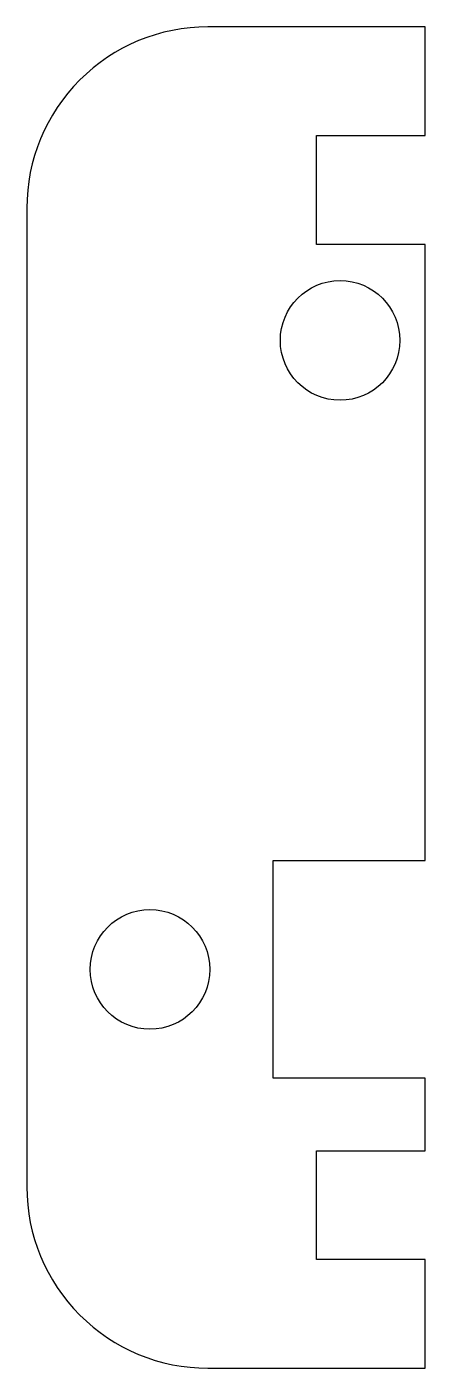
# Model space of a CAD drawing. Header units: millimetres. Extents: x 38 to 49, y 38.7 to 75.7.
import ezdxf

# ---------------------------------------------------------------- set-up
doc = ezdxf.new("R2010")
doc.units = ezdxf.units.MM
doc.layers.get('0').update_dxf_attribs({"linetype": 'CONTINUOUS'})

msp = doc.modelspace()

# ---------------------------------------------------------------- linework, layer by layer
msp.add_lwpolyline([(48.952, 46.72), (44.752, 46.72), (44.752, 52.72), (48.952, 52.72), (48.952, 69.72), (45.952, 69.72), (45.952, 72.72), (48.952, 72.72), (48.952, 75.72), (42.952, 75.72, 0.414214), (37.952, 70.72), (37.952, 43.72, 0.414214), (42.952, 38.72), (48.952, 38.72), (48.952, 41.72), (45.952, 41.72), (45.952, 44.72), (48.952, 44.72)], format="xyb", close=True)
for centre in [(46.602, 67.07), (41.352, 49.72)]:
    msp.add_circle(centre, 1.65)

doc.saveas('drawing.dxf')
